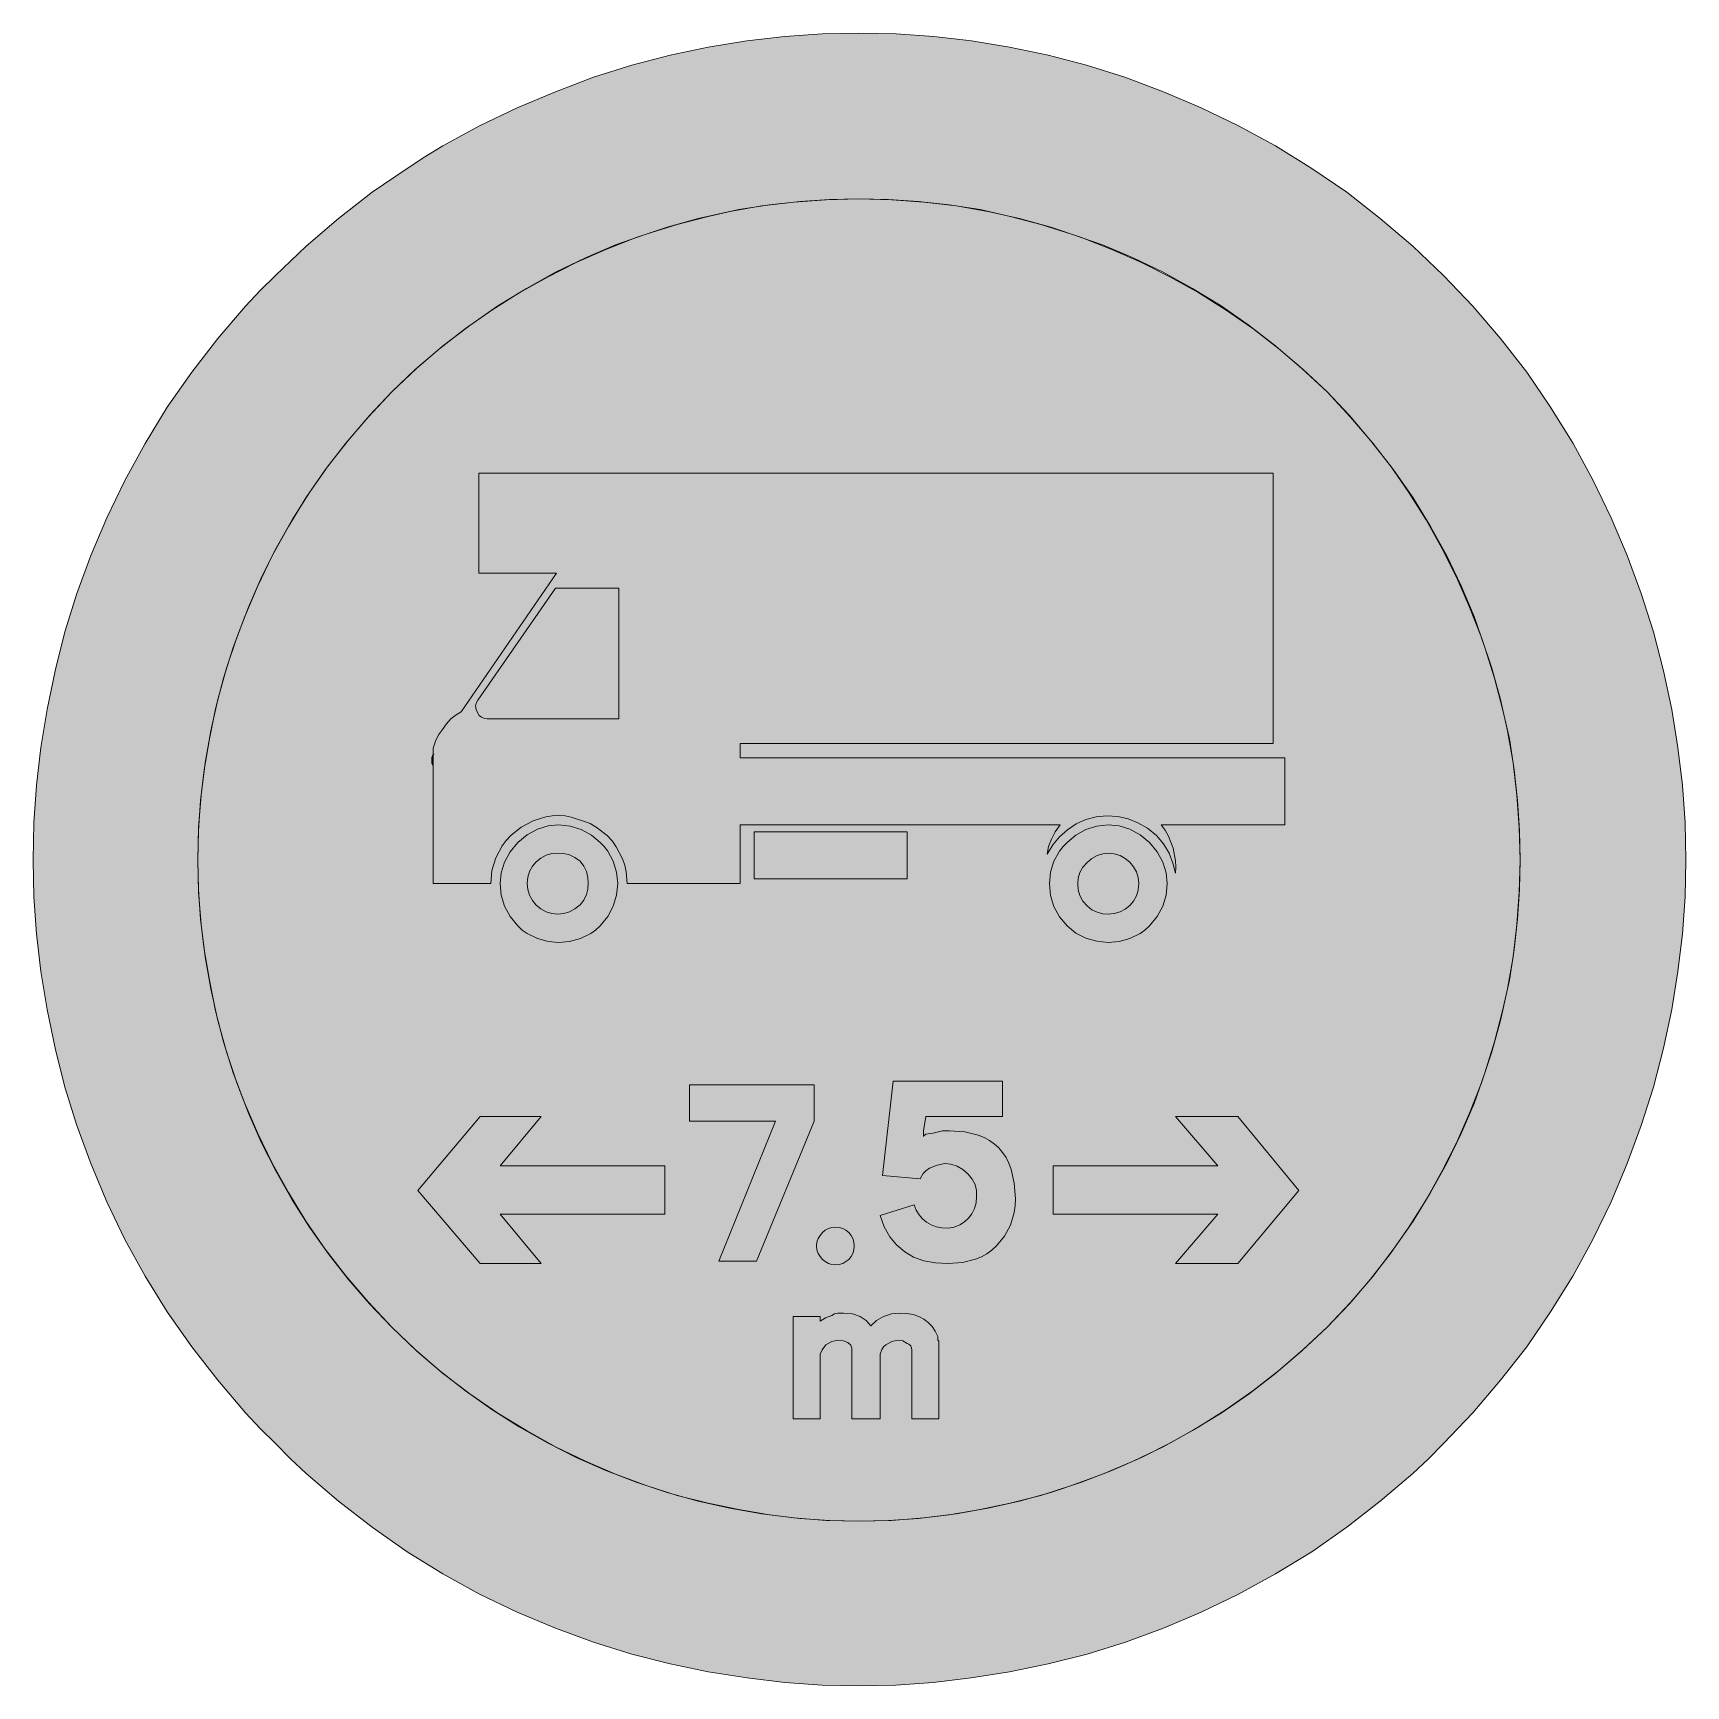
# Model space of a CAD drawing. Header units: metres. Extents: x 158 to 411, y 10 to 262.
import ezdxf

# ---------------------------------------------------------------- set-up
doc = ezdxf.new("R2010")
doc.units = ezdxf.units.M
for name, color, linetype, true_color in [('FILL_BLACK_000000', 7, 'Continuous', 0x000000), ('FILL_PINK_E1E1E1', 7, 'Continuous', 0xe1e1e1), ('STROKE_BLACK_000000', 7, 'Continuous', 0x000000)]:
    doc.layers.add(name, color=color, linetype=linetype, true_color=true_color)

msp = doc.modelspace()

# ---------------------------------------------------------------- hatches: boundary and pattern name
at = {"layer": 'FILL_BLACK_000000', "true_color": 0x000000}
h = msp.add_hatch(color=7, dxfattribs=at)
h.dxf.hatch_style = 1
h.paths.add_polyline_path([(410.76, 124.61), (410.08, 118.84), (409.14, 113.04), (407.89, 107.1), (406.33, 101.18), (404.46, 95.3), (402.3, 89.46), (399.84, 83.59), (397.06, 77.85), (393.97, 72.25), (390.6, 66.78), (386.93, 61.45), (382.95, 56.3), (378.7, 51.34), (374.22, 46.62), (371.89, 44.3), (369.5, 42.06), (364.54, 37.8), (359.39, 33.81), (354.06, 30.06), (348.49, 26.69), (342.85, 23.6), (337.15, 20.82), (331.38, 18.36), (325.54, 16.23), (319.66, 14.42), (313.74, 12.92), (307.8, 11.7), (301.95, 10.76), (296.1, 10.08), (290.43, 9.68), (284.76, 9.54), (279.16, 9.68), (273.42, 10.08), (267.64, 10.76), (261.72, 11.7), (255.89, 12.92), (250.02, 14.42), (244.15, 16.23), (238.32, 18.36), (232.45, 20.82), (226.71, 23.6), (221.11, 26.69), (215.64, 30.06), (210.31, 33.81), (205.15, 37.8), (200.2, 42.06), (197.81, 44.3), (195.48, 46.62), (193.16, 48.95), (190.92, 51.34), (186.66, 56.3), (182.67, 61.45), (178.92, 66.78), (175.55, 72.25), (172.46, 77.85), (169.68, 83.59), (167.22, 89.46), (165.09, 95.3), (163.28, 101.18), (161.78, 107.1), (160.56, 113.04), (159.61, 118.84), (158.94, 124.61), (158.53, 130.3), (158.4, 135.9), (158.53, 141.6), (158.94, 147.35), (159.61, 153.14), (160.56, 158.94), (161.78, 164.88), (163.28, 170.8), (165.09, 176.68), (167.22, 182.52), (169.68, 188.29), (172.46, 194), (175.55, 199.63), (178.92, 205.2), (182.67, 210.53), (186.66, 215.69), (190.92, 220.64), (193.16, 223.03), (195.48, 225.36), (200.2, 229.84), (205.15, 234.09), (210.31, 238.07), (215.64, 241.74), (218.36, 243.51), (221.11, 245.19), (226.71, 248.27), (232.45, 251), (238.32, 253.44), (244.15, 255.67), (250.02, 257.54), (255.89, 259.06), (261.72, 260.28), (267.62, 261.23), (273.44, 261.9), (279.16, 262.31), (284.76, 262.44), (290.46, 262.31), (296.21, 261.9), (302, 261.23), (307.8, 260.28), (313.71, 259.06), (319.59, 257.54), (325.47, 255.67), (331.38, 253.44), (337.15, 251), (342.85, 248.27), (348.49, 245.19), (354.06, 241.74), (359.39, 238.07), (364.54, 234.09), (369.5, 229.84), (374.22, 225.36), (378.7, 220.64), (382.95, 215.69), (386.93, 210.53), (390.6, 205.2), (394.05, 199.63), (397.12, 194), (399.86, 188.29), (402.3, 182.52), (404.46, 176.68), (406.33, 170.8), (407.89, 164.88), (409.14, 158.94), (410.08, 153.14), (410.76, 147.35), (411.16, 141.6), (411.3, 135.9), (411.16, 130.3), (410.76, 124.61)])
h.paths.add_polyline_path([(385.51, 145.04), (385.01, 149.72), (384.3, 154.44), (383.25, 159.06), (382, 163.73), (380.55, 168.44), (378.9, 173.16), (376.91, 177.85), (374.69, 182.45), (372.24, 186.96), (369.54, 191.34), (366.58, 195.59), (363.37, 199.71), (359.97, 203.69), (356.4, 207.54), (352.55, 211.11), (348.57, 214.52), (344.45, 217.72), (340.2, 220.68), (335.82, 223.38), (331.31, 225.83), (326.71, 228.05), (322.02, 230.04), (317.3, 231.69), (312.59, 233.15), (307.92, 234.39), (303.3, 235.44), (298.58, 236.15), (293.89, 236.66), (289.28, 236.96), (284.76, 237.06), (280.27, 236.96), (275.71, 236.66), (271.09, 236.15), (266.4, 235.44), (261.67, 234.39), (256.95, 233.15), (252.22, 231.69), (247.5, 230.04), (242.92, 228.05), (238.36, 225.83), (233.88, 223.38), (229.5, 220.68), (225.22, 217.72), (221.06, 214.52), (217.07, 211.11), (213.3, 207.54), (209.65, 203.69), (206.26, 199.71), (203.1, 195.59), (200.16, 191.34), (197.46, 186.96), (195.01, 182.45), (192.79, 177.85), (190.8, 173.16), (189.04, 168.44), (187.56, 163.73), (186.34, 159.06), (185.4, 154.44), (184.59, 149.72), (184.03, 145.04), (183.7, 140.42), (183.6, 135.9), (183.7, 131.41), (184.03, 126.86), (184.59, 122.23), (185.4, 117.54), (186.34, 112.82), (187.56, 108.09), (189.04, 103.37), (190.8, 98.64), (192.79, 94.06), (195.01, 89.51), (197.46, 85.02), (200.16, 80.64), (203.1, 76.39), (206.26, 72.27), (209.65, 68.29), (213.3, 64.44), (217.07, 60.79), (221.06, 57.4), (225.22, 54.24), (229.5, 51.3), (233.88, 48.6), (238.36, 46.15), (242.92, 43.93), (247.5, 41.94), (252.22, 40.19), (256.95, 38.7), (261.67, 37.49), (266.4, 36.54), (271.09, 35.73), (275.71, 35.17), (280.27, 34.84), (284.76, 34.74), (289.28, 34.84), (293.89, 35.17), (298.58, 35.73), (303.3, 36.54), (307.92, 37.49), (312.59, 38.7), (317.3, 40.19), (322.02, 41.94), (326.71, 43.93), (331.31, 46.15), (335.82, 48.6), (340.2, 51.3), (344.45, 54.24), (348.57, 57.4), (352.55, 60.79), (356.4, 64.44), (359.97, 68.21), (363.37, 72.2), (366.58, 76.36), (369.54, 80.64), (372.24, 85.02), (374.69, 89.51), (376.91, 94.06), (378.9, 98.64), (380.55, 103.37), (382, 108.09), (383.25, 112.82), (384.3, 117.54), (385.01, 122.23), (385.51, 126.86), (385.82, 131.41), (385.92, 135.9), (385.82, 140.42), (385.51, 145.04)], flags=16)
h = msp.add_hatch(color=7, dxfattribs=at)
h.dxf.hatch_style = 1
h.paths.add_polyline_path([(219.96, 154.08), (220.43, 155.05), (221.04, 155.88), (221.64, 156.76), (222.34, 157.5), (223.12, 158.11), (223.92, 158.58), (238.5, 179.82), (226.62, 179.82), (226.62, 195.12), (348.12, 195.12), (348.12, 153.72), (266.58, 153.72), (266.58, 151.56), (349.92, 151.56), (349.92, 141.3), (331.02, 141.3), (331.63, 140.46), (332.12, 139.57), (332.82, 137.7), (333.2, 135.81), (333.25, 134.87), (333.18, 133.92), (332.81, 135.43), (332.21, 136.94), (331.38, 138.38), (330.3, 139.68), (328.92, 140.76), (327.46, 141.59), (325.95, 142.19), (324.36, 142.56), (322.69, 142.68), (321.05, 142.52), (319.49, 142.1), (318.01, 141.44), (316.66, 140.55), (315.45, 139.47), (314.41, 138.21), (313.56, 136.8), (313.79, 137.98), (314.21, 139.12), (314.8, 140.22), (315.54, 141.3), (266.58, 141.3), (266.58, 132.3), (249.3, 132.3), (249.14, 134.12), (248.92, 135.11), (248.58, 136.08), (247.61, 137.95), (246.99, 138.84), (246.24, 139.68), (244.57, 140.96), (243.66, 141.48), (242.64, 141.84), (240.75, 142.49), (239.8, 142.68), (238.86, 142.74), (237.85, 142.68), (236.85, 142.52), (234.9, 141.89), (233.09, 140.92), (231.48, 139.68), (230.78, 138.91), (230.17, 138.07), (229.21, 136.26), (228.62, 134.31), (228.42, 132.3), (219.6, 132.3), (219.6, 150.12), (219.6, 150.3), (219.6, 152.1), (219.6, 152.64), (219.6, 153), (219.96, 154.08)])
h.paths.add_polyline_path([(226.44, 160.38), (226.19, 159.93), (226.08, 159.48), (226.19, 158.94), (226.44, 158.4), (226.66, 158.03), (227.02, 157.75), (227.45, 157.56), (227.88, 157.5), (248.04, 157.5), (248.04, 177.48), (238.32, 177.48), (226.44, 160.38)], flags=16)
h = msp.add_hatch(color=7, dxfattribs=at)
h.dxf.hatch_style = 1
h.paths.add_polyline_path([(219.44, 150.68), (219.42, 151.2), (219.44, 151.58), (219.6, 152.1), (219.6, 150.3), (219.44, 150.68)])
h = msp.add_hatch(color=7, dxfattribs=at)
h.dxf.hatch_style = 1
h.paths.add_polyline_path([(247.18, 128.86), (246.34, 127.26), (245.16, 125.82), (244.46, 125.19), (243.72, 124.67), (242.14, 123.89), (240.5, 123.44), (238.86, 123.3), (237.22, 123.44), (235.57, 123.89), (234, 124.67), (233.26, 125.19), (232.56, 125.82), (231.38, 127.26), (230.53, 128.86), (230.03, 130.55), (229.86, 132.3), (230.03, 133.94), (230.53, 135.59), (231.38, 137.16), (232.56, 138.6), (234, 139.78), (235.57, 140.63), (237.22, 141.13), (238.86, 141.3), (240.6, 141.11), (242.28, 140.56), (243.82, 139.71), (245.16, 138.6), (245.79, 137.96), (246.34, 137.26), (247.18, 135.72), (247.69, 134.04), (247.86, 132.3), (247.69, 130.55), (247.18, 128.86)])
h.paths.add_polyline_path([(243.07, 134.15), (242.68, 134.98), (242.1, 135.72), (241.29, 136.3), (240.46, 136.69), (239.59, 136.91), (238.68, 136.98), (237.76, 136.89), (236.89, 136.63), (236.09, 136.21), (235.39, 135.65), (234.82, 134.97), (234.38, 134.17), (234.1, 133.28), (234, 132.3), (234.1, 131.38), (234.38, 130.51), (234.82, 129.71), (235.39, 129.02), (236.09, 128.44), (236.89, 128), (237.76, 127.72), (238.68, 127.62), (239.59, 127.72), (240.46, 128), (241.29, 128.46), (242.1, 129.06), (242.68, 129.79), (243.07, 130.61), (243.29, 131.46), (243.36, 132.3), (243.29, 133.24), (243.07, 134.15)], flags=16)
h = msp.add_hatch(color=7, dxfattribs=at)
h.dxf.hatch_style = 1
h.paths.add_polyline_path([(292.14, 140.22), (292.14, 133.02), (268.74, 133.02), (268.74, 140.22), (292.14, 140.22)])
h = msp.add_hatch(color=7, dxfattribs=at)
h.dxf.hatch_style = 1
h.paths.add_polyline_path([(331.24, 128.86), (330.4, 127.26), (329.22, 125.82), (328.52, 125.19), (327.78, 124.67), (326.2, 123.89), (324.56, 123.44), (322.92, 123.3), (321.18, 123.47), (319.5, 123.95), (317.96, 124.74), (316.62, 125.82), (315.44, 127.24), (314.59, 128.79), (314.09, 130.48), (313.92, 132.3), (314.09, 134.04), (314.59, 135.72), (315.44, 137.26), (315.99, 137.96), (316.62, 138.6), (317.96, 139.71), (319.5, 140.56), (321.18, 141.11), (322.92, 141.3), (324.56, 141.13), (326.2, 140.63), (327.78, 139.78), (329.22, 138.6), (330.4, 137.16), (331.24, 135.59), (331.75, 133.94), (331.92, 132.3), (331.75, 130.55), (331.24, 128.86)])
h.paths.add_polyline_path([(327.22, 134.09), (326.78, 134.89), (326.2, 135.59), (325.51, 136.16), (324.71, 136.6), (323.84, 136.88), (322.92, 136.98), (322.08, 136.88), (321.23, 136.6), (320.41, 136.14), (319.68, 135.54), (319, 134.81), (318.55, 133.99), (318.31, 133.14), (318.24, 132.3), (318.31, 131.36), (318.55, 130.46), (319, 129.62), (319.68, 128.88), (320.41, 128.3), (321.23, 127.91), (322.08, 127.69), (322.92, 127.62), (323.84, 127.71), (324.71, 127.97), (325.51, 128.39), (326.2, 128.95), (326.78, 129.63), (327.22, 130.43), (327.5, 131.32), (327.6, 132.3), (327.5, 133.22), (327.22, 134.09)], flags=16)
h = msp.add_hatch(color=7, dxfattribs=at)
h.dxf.hatch_style = 1
h.paths.add_polyline_path([(263.34, 74.52), (271.98, 95.94), (258.84, 95.94), (258.84, 101.52), (277.92, 101.52), (277.92, 95.94), (269.1, 74.52), (263.34, 74.52)])
h = msp.add_hatch(color=7, dxfattribs=at)
h.dxf.hatch_style = 1
h.paths.add_polyline_path([(308.65, 83), (308.5, 81.97), (307.93, 80.06), (307.03, 78.34), (305.82, 76.86), (305.11, 76.23), (304.34, 75.68), (303.5, 75.21), (302.6, 74.84), (300.63, 74.33), (298.44, 74.16), (296.49, 74.26), (294.7, 74.59), (293.12, 75.15), (291.78, 75.96), (290.53, 77.01), (289.48, 78.28), (288.64, 79.78), (288, 81.54), (293.22, 83.16), (293.54, 82.33), (293.96, 81.61), (294.48, 80.99), (295.09, 80.48), (295.79, 80.08), (296.59, 79.79), (297.47, 79.62), (298.44, 79.56), (299.35, 79.76), (300.18, 80.09), (300.91, 80.54), (301.54, 81.11), (302.06, 81.79), (302.44, 82.57), (302.68, 83.45), (302.76, 84.42), (302.77, 85.36), (302.53, 86.27), (302.1, 87.1), (301.5, 87.84), (300.66, 88.55), (299.77, 89.06), (298.84, 89.36), (297.9, 89.46), (296.73, 89.24), (295.56, 88.74), (294.98, 88.34), (294.57, 87.93), (294.12, 87.12), (288.36, 87.66), (289.98, 102.06), (306.72, 102.06), (306.72, 96.66), (295.02, 96.66), (294.66, 94.5), (294.66, 93.6), (294.7, 93.71), (295.02, 93.96), (296.1, 94.14), (297.56, 94.46), (298.62, 94.5), (300.97, 94.33), (303, 93.83), (303.91, 93.46), (304.74, 93), (305.49, 92.46), (306.16, 91.85), (306.75, 91.15), (307.27, 90.37), (307.7, 89.51), (308.06, 88.58), (308.54, 86.47), (308.7, 84.06), (308.65, 83)])
h = msp.add_hatch(color=7, dxfattribs=at)
h.dxf.hatch_style = 1
h.paths.add_polyline_path([(236.16, 96.66), (229.86, 89.1), (255.06, 89.1), (255.06, 81.72), (229.86, 81.72), (236.16, 74.16), (226.8, 74.16), (217.26, 85.32), (226.8, 96.66), (236.16, 96.66)])
h = msp.add_hatch(color=7, dxfattribs=at)
h.dxf.hatch_style = 1
h.paths.add_polyline_path([(352.08, 85.32), (342.72, 74.16), (333.18, 74.16), (339.66, 81.72), (314.46, 81.72), (314.46, 89.1), (339.66, 89.1), (333.18, 96.66), (342.72, 96.66), (352.08, 85.32)])
h = msp.add_hatch(color=7, dxfattribs=at)
h.dxf.hatch_style = 1
h.paths.add_polyline_path([(283.98, 76.27), (283.82, 75.73), (283.56, 75.24), (283.21, 74.81), (282.78, 74.46), (282.29, 74.2), (281.75, 74.04), (281.16, 73.98), (280.62, 74.04), (280.1, 74.2), (279.62, 74.46), (279.18, 74.81), (278.81, 75.24), (278.53, 75.73), (278.34, 76.27), (278.28, 76.86), (278.34, 77.45), (278.53, 77.99), (278.81, 78.48), (279.18, 78.91), (279.62, 79.26), (280.1, 79.52), (280.62, 79.68), (281.16, 79.74), (281.75, 79.68), (282.29, 79.52), (282.78, 79.26), (283.21, 78.91), (283.56, 78.48), (283.82, 77.99), (283.98, 77.45), (284.04, 76.86), (283.98, 76.27)])
h = msp.add_hatch(color=7, dxfattribs=at)
h.dxf.hatch_style = 1
h.paths.add_polyline_path([(283.68, 50.4), (283.68, 61.2), (283.52, 61.7), (283.07, 62.1), (282.39, 62.36), (281.52, 62.46), (280.62, 62.24), (279.72, 61.74), (279.13, 60.95), (278.82, 60.3), (278.82, 50.4), (274.68, 50.4), (274.68, 66.06), (278.82, 66.06), (278.82, 65.34), (279.65, 65.86), (280.62, 66.24), (281.05, 66.45), (281.52, 66.56), (282.42, 66.6), (283.8, 66.47), (284.96, 66.08), (285.89, 65.46), (286.56, 64.62), (287.47, 65.46), (288.54, 66.08), (289.75, 66.47), (291.06, 66.6), (292.1, 66.54), (293.05, 66.37), (293.91, 66.08), (294.68, 65.68), (295.36, 65.17), (295.95, 64.55), (296.43, 63.83), (296.82, 63), (296.82, 62.64), (296.84, 62.46), (297, 62.28), (297, 62.1), (297, 61.74), (297, 50.4), (292.86, 50.4), (292.86, 61.02), (292.68, 61.56), (292.41, 61.81), (292.14, 61.92), (291.49, 62.33), (290.7, 62.46), (289.8, 62.24), (288.9, 61.74), (288.53, 61.41), (288.25, 61.02), (288, 60.3), (288, 50.4), (283.68, 50.4)])
at = {"layer": 'FILL_PINK_E1E1E1', "true_color": 0xe1e1e1}
h = msp.add_hatch(color=7, dxfattribs=at)
h.dxf.hatch_style = 1
h.paths.add_polyline_path([(385.8, 130.97), (385.44, 126.03), (384.85, 121.11), (384.01, 116.21), (382.92, 111.36), (381.59, 106.56), (380.01, 101.84), (378.18, 97.2), (376.18, 92.66), (373.97, 88.23), (371.54, 83.92), (368.91, 79.74), (366.08, 75.69), (363.04, 71.79), (359.82, 68.03), (356.4, 64.44), (352.75, 61.02), (348.95, 57.77), (345.01, 54.71), (340.94, 51.84), (336.75, 49.18), (332.43, 46.72), (328, 44.49), (323.46, 42.48), (318.83, 40.7), (314.12, 39.14), (309.35, 37.82), (304.51, 36.72), (299.63, 35.86), (294.7, 35.24), (289.75, 34.87), (284.76, 34.74), (279.77, 34.87), (274.81, 35.24), (269.89, 35.86), (265, 36.72), (260.17, 37.82), (255.4, 39.14), (250.69, 40.7), (246.06, 42.48), (241.52, 44.49), (237.09, 46.72), (232.78, 49.18), (228.6, 51.84), (224.55, 54.71), (220.65, 57.77), (216.89, 61.02), (213.3, 64.44), (209.88, 68.03), (206.63, 71.79), (203.57, 75.69), (200.7, 79.74), (198.04, 83.92), (195.58, 88.23), (193.35, 92.66), (191.34, 97.2), (189.56, 101.84), (188, 106.56), (186.68, 111.36), (185.58, 116.21), (184.72, 121.11), (184.1, 126.03), (183.73, 130.97), (183.6, 135.9), (183.73, 140.89), (184.1, 145.85), (184.72, 150.77), (185.58, 155.66), (186.68, 160.49), (188, 165.26), (189.56, 169.97), (191.34, 174.6), (193.35, 179.19), (195.58, 183.65), (198.04, 187.97), (200.7, 192.15), (203.57, 196.2), (206.63, 200.12), (209.88, 203.9), (213.3, 207.54), (216.89, 210.96), (220.65, 214.18), (224.55, 217.22), (228.6, 220.05), (232.78, 222.68), (237.09, 225.11), (241.52, 227.32), (246.06, 229.32), (250.69, 231.15), (255.4, 232.73), (260.17, 234.06), (265, 235.15), (269.89, 235.99), (274.81, 236.58), (279.77, 236.94), (284.76, 237.06), (289.75, 236.94), (294.7, 236.58), (299.63, 235.99), (304.51, 235.15), (309.35, 234.06), (314.12, 232.73), (318.83, 231.15), (323.46, 229.32), (328, 227.32), (332.43, 225.11), (336.75, 222.68), (340.94, 220.05), (345.01, 217.22), (348.95, 214.18), (352.75, 210.96), (356.4, 207.54), (359.82, 203.9), (363.04, 200.12), (366.08, 196.2), (368.91, 192.15), (371.54, 187.97), (373.97, 183.65), (376.18, 179.19), (378.18, 174.6), (380.01, 169.97), (381.59, 165.26), (382.92, 160.49), (384.01, 155.66), (384.85, 150.77), (385.44, 145.85), (385.8, 140.89), (385.92, 135.9), (385.8, 130.97)])

# ---------------------------------------------------------------- linework, layer by layer
at = {"layer": 'FILL_BLACK_000000', "lineweight": 0, "true_color": 0x000000}
for points in [[(410.76, 124.61), (410.08, 118.84), (409.14, 113.04), (407.89, 107.1), (406.33, 101.18), (404.46, 95.3), (402.3, 89.46), (399.84, 83.59), (397.06, 77.85), (393.97, 72.25), (390.6, 66.78), (386.93, 61.45), (382.95, 56.3), (378.7, 51.34), (374.22, 46.62), (371.89, 44.3), (369.5, 42.06), (364.54, 37.8), (359.39, 33.81), (354.06, 30.06), (348.49, 26.69), (342.85, 23.6), (337.15, 20.82), (331.38, 18.36), (325.54, 16.23), (319.66, 14.42), (313.74, 12.92), (307.8, 11.7), (301.95, 10.76), (296.1, 10.08), (290.43, 9.68), (284.76, 9.54), (279.16, 9.68), (273.42, 10.08), (267.64, 10.76), (261.72, 11.7), (255.89, 12.92), (250.02, 14.42), (244.15, 16.23), (238.32, 18.36), (232.45, 20.82), (226.71, 23.6), (221.11, 26.69), (215.64, 30.06), (210.31, 33.81), (205.15, 37.8), (200.2, 42.06), (197.81, 44.3), (195.48, 46.62), (193.16, 48.95), (190.92, 51.34), (186.66, 56.3), (182.67, 61.45), (178.92, 66.78), (175.55, 72.25), (172.46, 77.85), (169.68, 83.59), (167.22, 89.46), (165.09, 95.3), (163.28, 101.18), (161.78, 107.1), (160.56, 113.04), (159.61, 118.84), (158.94, 124.61), (158.53, 130.3), (158.4, 135.9), (158.53, 141.6), (158.94, 147.35), (159.61, 153.14), (160.56, 158.94), (161.78, 164.88), (163.28, 170.8), (165.09, 176.68), (167.22, 182.52), (169.68, 188.29), (172.46, 194), (175.55, 199.63), (178.92, 205.2), (182.67, 210.53), (186.66, 215.69), (190.92, 220.64), (193.16, 223.03), (195.48, 225.36), (200.2, 229.84), (205.15, 234.09), (210.31, 238.07), (215.64, 241.74), (218.36, 243.51), (221.11, 245.19), (226.71, 248.27), (232.45, 251), (238.32, 253.44), (244.15, 255.67), (250.02, 257.54), (255.89, 259.06), (261.72, 260.28), (267.62, 261.23), (273.44, 261.9), (279.16, 262.31), (284.76, 262.44), (290.46, 262.31), (296.21, 261.9), (302, 261.23), (307.8, 260.28), (313.71, 259.06), (319.59, 257.54), (325.47, 255.67), (331.38, 253.44), (337.15, 251), (342.85, 248.27), (348.49, 245.19), (354.06, 241.74), (359.39, 238.07), (364.54, 234.09), (369.5, 229.84), (374.22, 225.36), (378.7, 220.64), (382.95, 215.69), (386.93, 210.53), (390.6, 205.2), (394.05, 199.63), (397.12, 194), (399.86, 188.29), (402.3, 182.52), (404.46, 176.68), (406.33, 170.8), (407.89, 164.88), (409.14, 158.94), (410.08, 153.14), (410.76, 147.35), (411.16, 141.6), (411.3, 135.9), (411.16, 130.3)], [(385.51, 145.04), (385.01, 149.72), (384.3, 154.44), (383.25, 159.06), (382, 163.73), (380.55, 168.44), (378.9, 173.16), (376.91, 177.85), (374.69, 182.45), (372.24, 186.96), (369.54, 191.34), (366.58, 195.59), (363.37, 199.71), (359.97, 203.69), (356.4, 207.54), (352.55, 211.11), (348.57, 214.52), (344.45, 217.72), (340.2, 220.68), (335.82, 223.38), (331.31, 225.83), (326.71, 228.05), (322.02, 230.04), (317.3, 231.69), (312.59, 233.15), (307.92, 234.39), (303.3, 235.44), (298.58, 236.15), (293.89, 236.66), (289.28, 236.96), (284.76, 237.06), (280.27, 236.96), (275.71, 236.66), (271.09, 236.15), (266.4, 235.44), (261.67, 234.39), (256.95, 233.15), (252.22, 231.69), (247.5, 230.04), (242.92, 228.05), (238.36, 225.83), (233.88, 223.38), (229.5, 220.68), (225.22, 217.72), (221.06, 214.52), (217.07, 211.11), (213.3, 207.54), (209.65, 203.69), (206.26, 199.71), (203.1, 195.59), (200.16, 191.34), (197.46, 186.96), (195.01, 182.45), (192.79, 177.85), (190.8, 173.16), (189.04, 168.44), (187.56, 163.73), (186.34, 159.06), (185.4, 154.44), (184.59, 149.72), (184.03, 145.04), (183.7, 140.42), (183.6, 135.9), (183.7, 131.41), (184.03, 126.86), (184.59, 122.23), (185.4, 117.54), (186.34, 112.82), (187.56, 108.09), (189.04, 103.37), (190.8, 98.64), (192.79, 94.06), (195.01, 89.51), (197.46, 85.02), (200.16, 80.64), (203.1, 76.39), (206.26, 72.27), (209.65, 68.29), (213.3, 64.44), (217.07, 60.79), (221.06, 57.4), (225.22, 54.24), (229.5, 51.3), (233.88, 48.6), (238.36, 46.15), (242.92, 43.93), (247.5, 41.94), (252.22, 40.19), (256.95, 38.7), (261.67, 37.49), (266.4, 36.54), (271.09, 35.73), (275.71, 35.17), (280.27, 34.84), (284.76, 34.74), (289.28, 34.84), (293.89, 35.17), (298.58, 35.73), (303.3, 36.54), (307.92, 37.49), (312.59, 38.7), (317.3, 40.19), (322.02, 41.94), (326.71, 43.93), (331.31, 46.15), (335.82, 48.6), (340.2, 51.3), (344.45, 54.24), (348.57, 57.4), (352.55, 60.79), (356.4, 64.44), (359.97, 68.21), (363.37, 72.2), (366.58, 76.36), (369.54, 80.64), (372.24, 85.02), (374.69, 89.51), (376.91, 94.06), (378.9, 98.64), (380.55, 103.37), (382, 108.09), (383.25, 112.82), (384.3, 117.54), (385.01, 122.23), (385.51, 126.86), (385.82, 131.41), (385.92, 135.9), (385.82, 140.42)], [(219.96, 154.08), (220.43, 155.05), (221.04, 155.88), (221.64, 156.76), (222.34, 157.5), (223.12, 158.11), (223.92, 158.58), (238.5, 179.82), (226.62, 179.82), (226.62, 195.12), (348.12, 195.12), (348.12, 153.72), (266.58, 153.72), (266.58, 151.56), (349.92, 151.56), (349.92, 141.3), (331.02, 141.3), (331.63, 140.46), (332.12, 139.57), (332.82, 137.7), (333.2, 135.81), (333.25, 134.87), (333.18, 133.92), (332.81, 135.43), (332.21, 136.94), (331.38, 138.38), (330.3, 139.68), (328.92, 140.76), (327.46, 141.59), (325.95, 142.19), (324.36, 142.56), (322.69, 142.68), (321.05, 142.52), (319.49, 142.1), (318.01, 141.44), (316.66, 140.55), (315.45, 139.47), (314.41, 138.21), (313.56, 136.8), (313.79, 137.98), (314.21, 139.12), (314.8, 140.22), (315.54, 141.3), (266.58, 141.3), (266.58, 132.3), (249.3, 132.3), (249.14, 134.12), (248.92, 135.11), (248.58, 136.08), (247.61, 137.95), (246.99, 138.84), (246.24, 139.68), (244.57, 140.96), (243.66, 141.48), (242.64, 141.84), (240.75, 142.49), (239.8, 142.68), (238.86, 142.74), (237.85, 142.68), (236.85, 142.52), (234.9, 141.89), (233.09, 140.92), (231.48, 139.68), (230.78, 138.91), (230.17, 138.07), (229.21, 136.26), (228.62, 134.31), (228.42, 132.3), (219.6, 132.3), (219.6, 150.12), (219.6, 150.3), (219.6, 152.1), (219.6, 152.64), (219.6, 153)], [(226.44, 160.38), (226.19, 159.93), (226.08, 159.48), (226.19, 158.94), (226.44, 158.4), (226.66, 158.03), (227.02, 157.75), (227.45, 157.56), (227.88, 157.5), (248.04, 157.5), (248.04, 177.48), (238.32, 177.48)], [(219.44, 150.68), (219.42, 151.2), (219.44, 151.58), (219.6, 152.1), (219.6, 150.3)], [(247.18, 128.86), (246.34, 127.26), (245.16, 125.82), (244.46, 125.19), (243.72, 124.67), (242.14, 123.89), (240.5, 123.44), (238.86, 123.3), (237.22, 123.44), (235.57, 123.89), (234, 124.67), (233.26, 125.19), (232.56, 125.82), (231.38, 127.26), (230.53, 128.86), (230.03, 130.55), (229.86, 132.3), (230.03, 133.94), (230.53, 135.59), (231.38, 137.16), (232.56, 138.6), (234, 139.78), (235.57, 140.63), (237.22, 141.13), (238.86, 141.3), (240.6, 141.11), (242.28, 140.56), (243.82, 139.71), (245.16, 138.6), (245.79, 137.96), (246.34, 137.26), (247.18, 135.72), (247.69, 134.04), (247.86, 132.3), (247.69, 130.55)], [(292.14, 140.22), (292.14, 133.02), (268.74, 133.02), (268.74, 140.22)], [(331.24, 128.86), (330.4, 127.26), (329.22, 125.82), (328.52, 125.19), (327.78, 124.67), (326.2, 123.89), (324.56, 123.44), (322.92, 123.3), (321.18, 123.47), (319.5, 123.95), (317.96, 124.74), (316.62, 125.82), (315.44, 127.24), (314.59, 128.79), (314.09, 130.48), (313.92, 132.3), (314.09, 134.04), (314.59, 135.72), (315.44, 137.26), (315.99, 137.96), (316.62, 138.6), (317.96, 139.71), (319.5, 140.56), (321.18, 141.11), (322.92, 141.3), (324.56, 141.13), (326.2, 140.63), (327.78, 139.78), (329.22, 138.6), (330.4, 137.16), (331.24, 135.59), (331.75, 133.94), (331.92, 132.3), (331.75, 130.55)], [(243.07, 134.15), (242.68, 134.98), (242.1, 135.72), (241.29, 136.3), (240.46, 136.69), (239.59, 136.91), (238.68, 136.98), (237.76, 136.89), (236.89, 136.63), (236.09, 136.21), (235.39, 135.65), (234.82, 134.97), (234.38, 134.17), (234.1, 133.28), (234, 132.3), (234.1, 131.38), (234.38, 130.51), (234.82, 129.71), (235.39, 129.02), (236.09, 128.44), (236.89, 128), (237.76, 127.72), (238.68, 127.62), (239.59, 127.72), (240.46, 128), (241.29, 128.46), (242.1, 129.06), (242.68, 129.79), (243.07, 130.61), (243.29, 131.46), (243.36, 132.3), (243.29, 133.24)], [(327.22, 134.09), (326.78, 134.89), (326.2, 135.59), (325.51, 136.16), (324.71, 136.6), (323.84, 136.88), (322.92, 136.98), (322.08, 136.88), (321.23, 136.6), (320.41, 136.14), (319.68, 135.54), (319, 134.81), (318.55, 133.99), (318.31, 133.14), (318.24, 132.3), (318.31, 131.36), (318.55, 130.46), (319, 129.62), (319.68, 128.88), (320.41, 128.3), (321.23, 127.91), (322.08, 127.69), (322.92, 127.62), (323.84, 127.71), (324.71, 127.97), (325.51, 128.39), (326.2, 128.95), (326.78, 129.63), (327.22, 130.43), (327.5, 131.32), (327.6, 132.3), (327.5, 133.22)], [(263.34, 74.52), (271.98, 95.94), (258.84, 95.94), (258.84, 101.52), (277.92, 101.52), (277.92, 95.94), (269.1, 74.52)], [(308.65, 83), (308.5, 81.97), (307.93, 80.06), (307.03, 78.34), (305.82, 76.86), (305.11, 76.23), (304.34, 75.68), (303.5, 75.21), (302.6, 74.84), (300.63, 74.33), (298.44, 74.16), (296.49, 74.26), (294.7, 74.59), (293.12, 75.15), (291.78, 75.96), (290.53, 77.01), (289.48, 78.28), (288.64, 79.78), (288, 81.54), (293.22, 83.16), (293.54, 82.33), (293.96, 81.61), (294.48, 80.99), (295.09, 80.48), (295.79, 80.08), (296.59, 79.79), (297.47, 79.62), (298.44, 79.56), (299.35, 79.76), (300.18, 80.09), (300.91, 80.54), (301.54, 81.11), (302.06, 81.79), (302.44, 82.57), (302.68, 83.45), (302.76, 84.42), (302.77, 85.36), (302.53, 86.27), (302.1, 87.1), (301.5, 87.84), (300.66, 88.55), (299.77, 89.06), (298.84, 89.36), (297.9, 89.46), (296.73, 89.24), (295.56, 88.74), (294.98, 88.34), (294.57, 87.93), (294.12, 87.12), (288.36, 87.66), (289.98, 102.06), (306.72, 102.06), (306.72, 96.66), (295.02, 96.66), (294.66, 94.5), (294.66, 93.6), (294.7, 93.71), (295.02, 93.96), (296.1, 94.14), (297.56, 94.46), (298.62, 94.5), (300.97, 94.33), (303, 93.83), (303.91, 93.46), (304.74, 93), (305.49, 92.46), (306.16, 91.85), (306.75, 91.15), (307.27, 90.37), (307.7, 89.51), (308.06, 88.58), (308.54, 86.47), (308.7, 84.06)], [(236.16, 96.66), (229.86, 89.1), (255.06, 89.1), (255.06, 81.72), (229.86, 81.72), (236.16, 74.16), (226.8, 74.16), (217.26, 85.32), (226.8, 96.66)], [(352.08, 85.32), (342.72, 74.16), (333.18, 74.16), (339.66, 81.72), (314.46, 81.72), (314.46, 89.1), (339.66, 89.1), (333.18, 96.66), (342.72, 96.66)], [(283.98, 76.27), (283.82, 75.73), (283.56, 75.24), (283.21, 74.81), (282.78, 74.46), (282.29, 74.2), (281.75, 74.04), (281.16, 73.98), (280.62, 74.04), (280.1, 74.2), (279.62, 74.46), (279.18, 74.81), (278.81, 75.24), (278.53, 75.73), (278.34, 76.27), (278.28, 76.86), (278.34, 77.45), (278.53, 77.99), (278.81, 78.48), (279.18, 78.91), (279.62, 79.26), (280.1, 79.52), (280.62, 79.68), (281.16, 79.74), (281.75, 79.68), (282.29, 79.52), (282.78, 79.26), (283.21, 78.91), (283.56, 78.48), (283.82, 77.99), (283.98, 77.45), (284.04, 76.86)], [(283.68, 50.4), (283.68, 61.2), (283.52, 61.7), (283.07, 62.1), (282.39, 62.36), (281.52, 62.46), (280.62, 62.24), (279.72, 61.74), (279.13, 60.95), (278.82, 60.3), (278.82, 50.4), (274.68, 50.4), (274.68, 66.06), (278.82, 66.06), (278.82, 65.34), (279.65, 65.86), (280.62, 66.24), (281.05, 66.45), (281.52, 66.56), (282.42, 66.6), (283.8, 66.47), (284.96, 66.08), (285.89, 65.46), (286.56, 64.62), (287.47, 65.46), (288.54, 66.08), (289.75, 66.47), (291.06, 66.6), (292.1, 66.54), (293.05, 66.37), (293.91, 66.08), (294.68, 65.68), (295.36, 65.17), (295.95, 64.55), (296.43, 63.83), (296.82, 63), (296.82, 62.64), (296.84, 62.46), (297, 62.28), (297, 62.1), (297, 61.74), (297, 50.4), (292.86, 50.4), (292.86, 61.02), (292.68, 61.56), (292.41, 61.81), (292.14, 61.92), (291.49, 62.33), (290.7, 62.46), (289.8, 62.24), (288.9, 61.74), (288.53, 61.41), (288.25, 61.02), (288, 60.3), (288, 50.4)]]:
    msp.add_lwpolyline(points, close=True, dxfattribs=at)
at = {"layer": 'FILL_PINK_E1E1E1', "lineweight": 0, "true_color": 0xe1e1e1}
msp.add_lwpolyline([(385.8, 130.97), (385.44, 126.03), (384.85, 121.11), (384.01, 116.21), (382.92, 111.36), (381.59, 106.56), (380.01, 101.84), (378.18, 97.2), (376.18, 92.66), (373.97, 88.23), (371.54, 83.92), (368.91, 79.74), (366.08, 75.69), (363.04, 71.79), (359.82, 68.03), (356.4, 64.44), (352.75, 61.02), (348.95, 57.77), (345.01, 54.71), (340.94, 51.84), (336.75, 49.18), (332.43, 46.72), (328, 44.49), (323.46, 42.48), (318.83, 40.7), (314.12, 39.14), (309.35, 37.82), (304.51, 36.72), (299.63, 35.86), (294.7, 35.24), (289.75, 34.87), (284.76, 34.74), (279.77, 34.87), (274.81, 35.24), (269.89, 35.86), (265, 36.72), (260.17, 37.82), (255.4, 39.14), (250.69, 40.7), (246.06, 42.48), (241.52, 44.49), (237.09, 46.72), (232.78, 49.18), (228.6, 51.84), (224.55, 54.71), (220.65, 57.77), (216.89, 61.02), (213.3, 64.44), (209.88, 68.03), (206.63, 71.79), (203.57, 75.69), (200.7, 79.74), (198.04, 83.92), (195.58, 88.23), (193.35, 92.66), (191.34, 97.2), (189.56, 101.84), (188, 106.56), (186.68, 111.36), (185.58, 116.21), (184.72, 121.11), (184.1, 126.03), (183.73, 130.97), (183.6, 135.9), (183.73, 140.89), (184.1, 145.85), (184.72, 150.77), (185.58, 155.66), (186.68, 160.49), (188, 165.26), (189.56, 169.97), (191.34, 174.6), (193.35, 179.19), (195.58, 183.65), (198.04, 187.97), (200.7, 192.15), (203.57, 196.2), (206.63, 200.12), (209.88, 203.9), (213.3, 207.54), (216.89, 210.96), (220.65, 214.18), (224.55, 217.22), (228.6, 220.05), (232.78, 222.68), (237.09, 225.11), (241.52, 227.32), (246.06, 229.32), (250.69, 231.15), (255.4, 232.73), (260.17, 234.06), (265, 235.15), (269.89, 235.99), (274.81, 236.58), (279.77, 236.94), (284.76, 237.06), (289.75, 236.94), (294.7, 236.58), (299.63, 235.99), (304.51, 235.15), (309.35, 234.06), (314.12, 232.73), (318.83, 231.15), (323.46, 229.32), (328, 227.32), (332.43, 225.11), (336.75, 222.68), (340.94, 220.05), (345.01, 217.22), (348.95, 214.18), (352.75, 210.96), (356.4, 207.54), (359.82, 203.9), (363.04, 200.12), (366.08, 196.2), (368.91, 192.15), (371.54, 187.97), (373.97, 183.65), (376.18, 179.19), (378.18, 174.6), (380.01, 169.97), (381.59, 165.26), (382.92, 160.49), (384.01, 155.66), (384.85, 150.77), (385.44, 145.85), (385.8, 140.89), (385.92, 135.9)], close=True, dxfattribs=at)
at = {"layer": 'STROKE_BLACK_000000', "lineweight": 0, "true_color": 0x000000}
for points in [[(219.6, 152.1), (219.78, 152.1)], [(226.8, 96.66), (236.16, 96.66), (229.86, 89.1), (255.06, 89.1), (255.06, 81.72), (229.86, 81.72), (236.16, 74.16), (226.8, 74.16), (217.26, 85.32), (226.8, 96.66)], [(342.72, 96.66), (333.18, 96.66), (339.66, 89.1), (314.46, 89.1), (314.46, 81.72), (339.66, 81.72), (333.18, 74.16), (342.72, 74.16), (352.08, 85.32), (342.72, 96.66)]]:
    msp.add_lwpolyline(points, dxfattribs=at)

doc.saveas('drawing.dxf')
